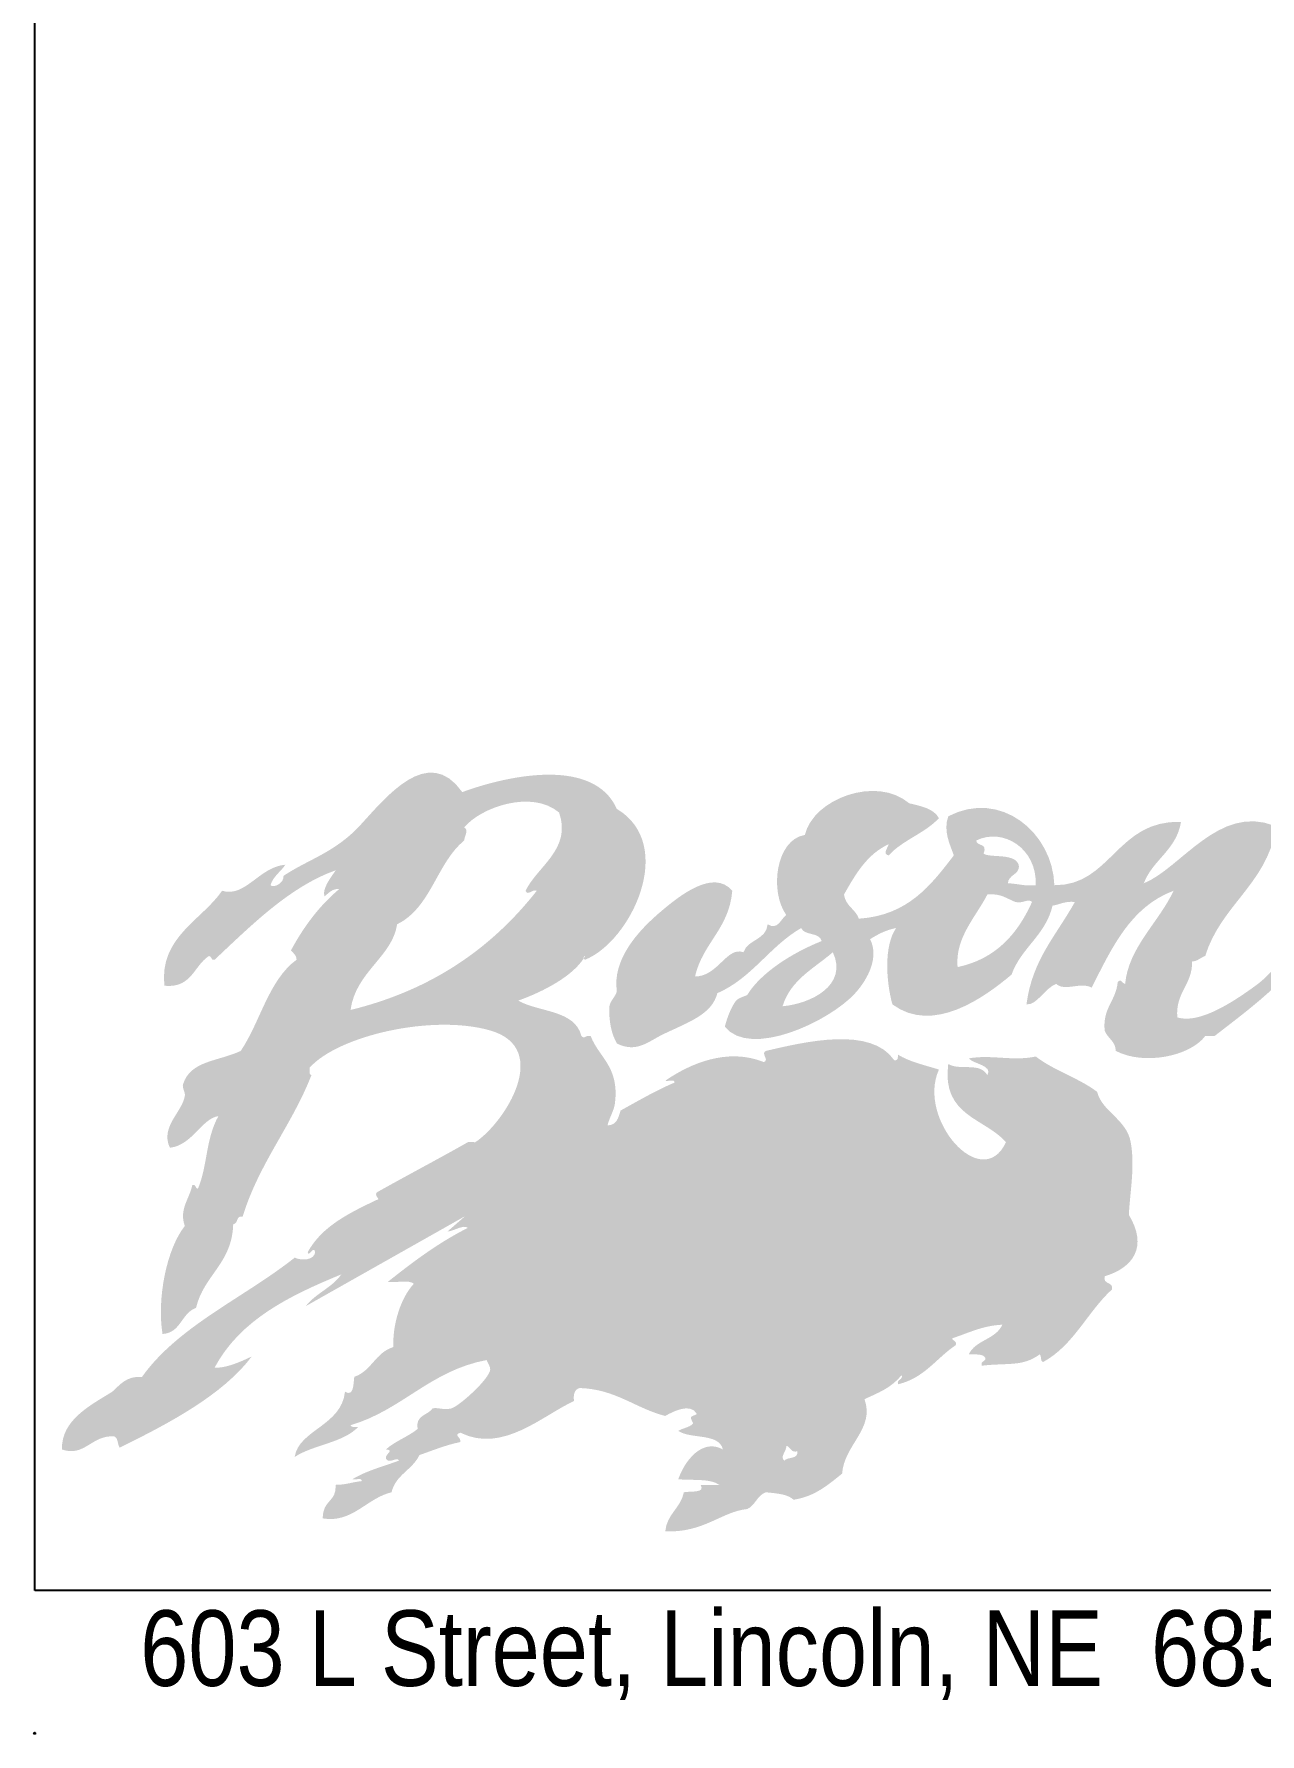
# Model space of a CAD drawing. Extents: x 536 to 1218, y -33 to 253.
# Drawn here: x 1001.8 to 1053.3, y -33 to 38.5 of the extents above; entities that cross this region are included whole.
import ezdxf

# ---------------------------------------------------------------- set-up
doc = ezdxf.new("R2010")
doc.units = 0
doc.header["$LTSCALE"] = 5
doc.header["$MEASUREMENT"] = 0
doc.layers.get('0').update_dxf_attribs({"linetype": 'CONTINUOUS'})
doc.layers.add('BISON Guides', color=7, linetype='CONTINUOUS')
doc.layers.add('Visible (ANSI)', color=7, linetype='CONTINUOUS', lineweight=50)
doc.styles.add('353-LOGO$0$ZZ-SUBHEADING', font='ARIALN.TTF', dxfattribs={"height": 3.18})

msp = doc.modelspace()

# ---------------------------------------------------------------- hatches: boundary and pattern name
at = {"layer": 'Visible (ANSI)'}
h = msp.add_hatch(color=7, dxfattribs=at)
h.dxf.hatch_style = 1
edge = h.paths.add_edge_path()
edge.add_spline(control_points=[(1046.81, -13.792), (1048.012, -13.433), (1048.638, -12.555), (1047.829, -11.207)], knot_values=[33, 33, 33, 33, 34, 34, 34, 34], degree=3, periodic=0)
edge.add_spline(control_points=[(1047.829, -11.207), (1047.871, -10.257), (1048.093, -9.203), (1047.907, -8.152)], knot_values=[32, 32, 32, 32, 33, 33, 33, 33], degree=3, periodic=0)
edge.add_spline(control_points=[(1047.907, -8.152), (1047.737, -7.189), (1046.689, -6.859), (1046.497, -6.037)], knot_values=[31, 31, 31, 31, 32, 32, 32, 32], degree=3, periodic=0)
edge.add_spline(control_points=[(1046.497, -6.037), (1045.727, -5.449), (1044.676, -5.142), (1043.912, -4.548)], knot_values=[30, 30, 30, 30, 31, 31, 31, 31], degree=3, periodic=0)
edge.add_spline(control_points=[(1043.912, -4.548), (1042.916, -4.757), (1042.055, -4.454), (1041.092, -4.627)], knot_values=[29, 29, 29, 29, 30, 30, 30, 30], degree=3, periodic=0)
edge.add_spline(control_points=[(1041.092, -4.627), (1041.298, -4.868), (1042.111, -4.914), (1041.876, -5.332)], knot_values=[28, 28, 28, 28, 29, 29, 29, 29], degree=3, periodic=0)
edge.add_spline(control_points=[(1041.876, -5.332), (1041.562, -4.767), (1040.729, -5.159), (1040.23, -4.862)], knot_values=[27, 27, 27, 27, 28, 28, 28, 28], degree=3, periodic=0)
edge.add_spline(control_points=[(1040.23, -4.862), (1039.94, -7.058), (1041.771, -7.133), (1042.659, -8.152)], knot_values=[26, 26, 26, 26, 27, 27, 27, 27], degree=3, periodic=0)
edge.add_spline(control_points=[(1042.659, -8.152), (1041.65, -10.312), (1038.895, -7.172), (1039.838, -5.097)], knot_values=[25, 25, 25, 25, 26, 26, 26, 26], degree=3, periodic=0)
edge.add_spline(control_points=[(1039.838, -5.097), (1039.241, -4.91), (1038.598, -4.77), (1038.115, -4.47)], knot_values=[24, 24, 24, 24, 25, 25, 25, 25], degree=3, periodic=0)
edge.add_spline(control_points=[(1038.115, -4.47), (1038.109, -4.594), (1038.125, -4.741), (1037.959, -4.705)], knot_values=[23, 23, 23, 23, 24, 24, 24, 24], degree=3, periodic=0)
edge.add_spline(control_points=[(1037.959, -4.705), (1036.976, -3.265), (1034.222, -3.922), (1032.554, -4.314)], knot_values=[22, 22, 22, 22, 23, 23, 23, 23], degree=3, periodic=0)
edge.add_spline(control_points=[(1032.554, -4.314), (1032.329, -4.434), (1032.717, -4.679), (1032.475, -4.783)], knot_values=[21, 21, 21, 21, 22, 22, 22, 22], degree=3, periodic=0)
edge.add_spline(control_points=[(1032.475, -4.783), (1030.944, -4.163), (1029.368, -4.845), (1028.324, -5.566)], knot_values=[20, 20, 20, 20, 21, 21, 21, 21], degree=3, periodic=0)
edge.add_spline(control_points=[(1028.324, -5.566), (1028.438, -5.609), (1028.728, -5.475), (1028.715, -5.645)], knot_values=[19, 19, 19, 19, 20, 20, 20, 20], degree=3, periodic=0)
edge.add_spline(control_points=[(1028.715, -5.645), (1027.906, -5.985), (1027.188, -6.415), (1026.444, -6.82)], knot_values=[18, 18, 18, 18, 19, 19, 19, 19], degree=3, periodic=0)
edge.add_spline(control_points=[(1026.444, -6.82), (1026.356, -7.124), (1026.28, -7.44), (1025.895, -7.446)], knot_values=[17, 17, 17, 17, 18, 18, 18, 18], degree=3, periodic=0)
edge.add_spline(control_points=[(1025.895, -7.446), (1025.986, -7.081), (1026.169, -6.833), (1026.209, -6.507)], knot_values=[16, 16, 16, 16, 17, 17, 17, 17], degree=3, periodic=0)
edge.add_spline(control_points=[(1026.209, -6.507), (1026.401, -4.953), (1025.51, -4.571), (1025.19, -3.687)], knot_values=[15, 15, 15, 15, 16, 16, 16, 16], degree=3, periodic=0)
edge.add_spline(control_points=[(1025.19, -3.687), (1024.939, -3.641), (1024.949, -3.834), (1024.798, -3.687)], knot_values=[14, 14, 14, 14, 15, 15, 15, 15], degree=3, periodic=0)
edge.add_spline(control_points=[(1024.798, -3.687), (1024.521, -2.58), (1023.023, -2.694), (1022.135, -2.198)], knot_values=[13, 13, 13, 13, 14, 14, 14, 14], degree=3, periodic=0)
edge.add_spline(control_points=[(1022.135, -2.198), (1023.202, -1.817), (1024.4, -1.183), (1024.893, -0.423)], knot_values=[12, 12, 12, 12, 13, 13, 13, 13], degree=3, periodic=0)
edge.add_spline(control_points=[(1024.89, -0.393), (1024.89, -0.387), (1024.891, -0.381), (1024.892, -0.376)], knot_values=[1.1875, 1.1875, 1.1875, 1.1875, 1.3125, 1.3125, 1.3125, 1.3125], degree=3, periodic=0)
edge.add_spline(control_points=[(1024.892, -0.376), (1024.893, -0.371), (1024.894, -0.367), (1024.896, -0.363)], knot_values=[1.3125, 1.3125, 1.3125, 1.3125, 1.40625, 1.40625, 1.40625, 1.40625], degree=3, periodic=0)
edge.add_spline(control_points=[(1024.896, -0.363), (1024.897, -0.361), (1024.898, -0.358), (1024.899, -0.355)], knot_values=[1.40625, 1.40625, 1.40625, 1.40625, 1.46875, 1.46875, 1.46875, 1.46875], degree=3, periodic=0)
edge.add_spline(control_points=[(1024.899, -0.355), (1024.9, -0.354), (1024.9, -0.353), (1024.901, -0.352)], knot_values=[1.46875, 1.46875, 1.46875, 1.46875, 1.5, 1.5, 1.5, 1.5], degree=3, periodic=0)
edge.add_spline(control_points=[(1024.901, -0.352), (1024.902, -0.35), (1024.902, -0.349), (1024.903, -0.348)], knot_values=[1.5, 1.5, 1.5, 1.5, 1.53125, 1.53125, 1.53125, 1.53125], degree=3, periodic=0)
edge.add_spline(control_points=[(1024.903, -0.348), (1024.905, -0.346), (1024.906, -0.343), (1024.908, -0.341)], knot_values=[1.53125, 1.53125, 1.53125, 1.53125, 1.59375, 1.59375, 1.59375, 1.59375], degree=3, periodic=0)
edge.add_spline(control_points=[(1024.908, -0.341), (1024.91, -0.339), (1024.911, -0.337), (1024.913, -0.335)], knot_values=[1.59375, 1.59375, 1.59375, 1.59375, 1.65625, 1.65625, 1.65625, 1.65625], degree=3, periodic=0)
edge.add_spline(control_points=[(1024.913, -0.335), (1024.915, -0.333), (1024.917, -0.331), (1024.92, -0.33)], knot_values=[1.65625, 1.65625, 1.65625, 1.65625, 1.71875, 1.71875, 1.71875, 1.71875], degree=3, periodic=0)
edge.add_spline(control_points=[(1024.951, -0.324), (1024.952, -0.323), (1024.953, -0.322), (1024.953, -0.321)], knot_values=[0.031249, 0.031249, 0.031249, 0.031249, 0.062499, 0.062499, 0.062499, 0.062499], degree=3, periodic=0)
edge.add_spline(control_points=[(1024.936, -0.352), (1024.932, -0.357), (1024.929, -0.363), (1024.925, -0.369)], knot_values=[0.5, 0.5, 0.5, 0.5, 0.669812, 0.669812, 0.669812, 0.669812], degree=3, periodic=0)
edge.add_spline(control_points=[(1024.893, -0.423), (1024.903, -0.445), (1024.922, -0.469), (1024.955, -0.475)], knot_values=[11, 11, 11, 11, 12, 12, 12, 12], degree=3, periodic=0)
edge.add_spline(control_points=[(1024.955, -0.475), (1026.878, 0.295), (1028.823, 4.349), (1026.287, 5.87)], knot_values=[10, 10, 10, 10, 11, 11, 11, 11], degree=3, periodic=0)
edge.add_spline(control_points=[(1026.287, 5.87), (1025.318, 8.027), (1021.79, 7.309), (1019.785, 6.575)], knot_values=[9, 9, 9, 9, 10, 10, 10, 10], degree=3, periodic=0)
edge.add_spline(control_points=[(1019.785, 6.575), (1018.346, 8.612), (1016.58, 6.36), (1015.477, 5.165)], knot_values=[8, 8, 8, 8, 9, 9, 9, 9], degree=3, periodic=0)
edge.add_spline(control_points=[(1015.477, 5.165), (1014.426, 4.026), (1013.228, 3.709), (1012.265, 3.05)], knot_values=[7, 7, 7, 7, 8, 8, 8, 8], degree=3, periodic=0)
edge.add_spline(control_points=[(1012.265, 3.05), (1012.295, 2.756), (1011.854, 2.525), (1011.717, 2.658)], knot_values=[6, 6, 6, 6, 7, 7, 7, 7], degree=3, periodic=0)
edge.add_spline(control_points=[(1011.717, 2.658), (1011.831, 3.04), (1012.148, 3.22), (1012.344, 3.52)], knot_values=[5, 5, 5, 5, 6, 6, 6, 6], degree=3, periodic=0)
edge.add_spline(control_points=[(1012.344, 3.52), (1011.247, 3.435), (1010.656, 2.12), (1009.68, 2.424)], knot_values=[4, 4, 4, 4, 5, 5, 5, 5], degree=3, periodic=0)
edge.add_spline(control_points=[(1009.68, 2.424), (1008.825, 1.18), (1007.036, 0.481), (1007.252, -1.571)], knot_values=[3, 3, 3, 3, 4, 4, 4, 4], degree=3, periodic=0)
edge.add_spline(control_points=[(1007.252, -1.571), (1008.411, -1.686), (1008.489, -0.72), (1009.132, -0.318)], knot_values=[2, 2, 2, 2, 3, 3, 3, 3], degree=3, periodic=0)
edge.add_spline(control_points=[(1009.132, -0.318), (1009.256, -0.325), (1009.194, -0.517), (1009.367, -0.475)], knot_values=[1, 1, 1, 1, 2, 2, 2, 2], degree=3, periodic=0)
edge.add_spline(control_points=[(1009.367, -0.475), (1010.865, 0.925), (1012.51, 2.596), (1014.458, 3.285)], knot_values=[0, 0, 0, 0, 1, 1, 1, 1], degree=3, periodic=0)
edge.add_spline(control_points=[(1014.458, 3.285), (1014.273, 2.998), (1013.874, 2.514), (1013.988, 2.188)], knot_values=[124, 124, 124, 124, 125, 125, 125, 125], degree=3, periodic=0)
edge.add_spline(control_points=[(1013.988, 2.188), (1014.168, 2.322), (1014.292, 2.512), (1014.615, 2.502)], knot_values=[123, 123, 123, 123, 124, 124, 124, 124], degree=3, periodic=0)
edge.add_spline(control_points=[(1014.615, 2.502), (1013.776, 1.8), (1013.117, 0.919), (1012.578, -0.083)], knot_values=[122, 122, 122, 122, 123, 123, 123, 123], degree=3, periodic=0)
edge.add_spline(control_points=[(1012.578, -0.083), (1012.67, -0.201), (1012.804, -0.276), (1012.814, -0.475)], knot_values=[121, 121, 121, 121, 122, 122, 122, 122], degree=3, periodic=0)
edge.add_spline(control_points=[(1012.814, -0.475), (1011.625, -1.35), (1011.296, -3.083), (1010.463, -4.314)], knot_values=[120, 120, 120, 120, 121, 121, 121, 121], degree=3, periodic=0)
edge.add_spline(control_points=[(1010.463, -4.314), (1009.494, -4.763), (1008.345, -4.715), (1008.035, -5.724)], knot_values=[119, 119, 119, 119, 120, 120, 120, 120], degree=3, periodic=0)
edge.add_spline(control_points=[(1008.035, -5.724), (1007.993, -5.864), (1008.133, -6.04), (1008.113, -6.193)], knot_values=[118, 118, 118, 118, 119, 119, 119, 119], degree=3, periodic=0)
edge.add_spline(control_points=[(1008.113, -6.193), (1008.032, -6.856), (1007.053, -7.518), (1007.487, -8.387)], knot_values=[117, 117, 117, 117, 118, 118, 118, 118], degree=3, periodic=0)
edge.add_spline(control_points=[(1007.487, -8.387), (1008.44, -8.269), (1008.818, -7.159), (1009.524, -7.055)], knot_values=[116, 116, 116, 116, 117, 117, 117, 117], degree=3, periodic=0)
edge.add_spline(control_points=[(1009.524, -7.055), (1008.975, -8.054), (1009.073, -9.157), (1008.662, -10.11)], knot_values=[115, 115, 115, 115, 116, 116, 116, 116], degree=3, periodic=0)
edge.add_spline(control_points=[(1008.662, -10.11), (1008.538, -10.103), (1008.6, -9.91), (1008.427, -9.953)], knot_values=[114, 114, 114, 114, 115, 115, 115, 115], degree=3, periodic=0)
edge.add_spline(control_points=[(1008.427, -9.953), (1008.316, -10.525), (1007.856, -10.978), (1008.113, -11.676)], knot_values=[113, 113, 113, 113, 114, 114, 114, 114], degree=3, periodic=0)
edge.add_spline(control_points=[(1008.113, -11.676), (1007.337, -12.649), (1006.935, -14.748), (1007.174, -16.22)], knot_values=[112, 112, 112, 112, 113, 113, 113, 113], degree=3, periodic=0)
edge.add_spline(control_points=[(1007.174, -16.22), (1007.96, -16.171), (1007.96, -15.335), (1008.584, -15.123)], knot_values=[111, 111, 111, 111, 112, 112, 112, 112], degree=3, periodic=0)
edge.add_spline(control_points=[(1008.584, -15.123), (1008.903, -13.746), (1010.108, -13.253), (1010.15, -11.599)], knot_values=[110, 110, 110, 110, 111, 111, 111, 111], degree=3, periodic=0)
edge.add_spline(control_points=[(1010.15, -11.599), (1010.372, -11.585), (1010.248, -11.226), (1010.542, -11.285)], knot_values=[109, 109, 109, 109, 110, 110, 110, 110], degree=3, periodic=0)
edge.add_spline(control_points=[(1010.542, -11.285), (1011.237, -9.03), (1012.611, -7.453), (1013.44, -5.332)], knot_values=[108, 108, 108, 108, 109, 109, 109, 109], degree=3, periodic=0)
edge.add_spline(control_points=[(1013.44, -5.332), (1013.323, -5.318), (1013.369, -5.142), (1013.362, -5.018)], knot_values=[107, 107, 107, 107, 108, 108, 108, 108], degree=3, periodic=0)
edge.add_spline(control_points=[(1013.362, -5.018), (1014.567, -3.67), (1018.528, -2.753), (1020.96, -3.452)], knot_values=[106, 106, 106, 106, 107, 107, 107, 107], degree=3, periodic=0)
edge.add_spline(control_points=[(1020.96, -3.452), (1023.562, -4.202), (1021.58, -7.325), (1020.333, -8.152)], knot_values=[105, 105, 105, 105, 106, 106, 106, 106], degree=3, periodic=0)
edge.add_spline(control_points=[(1020.333, -8.152), (1020.311, -8.165), (1020.089, -8.112), (1020.02, -8.152)], knot_values=[104, 104, 104, 104, 105, 105, 105, 105], degree=3, periodic=0)
edge.add_spline(control_points=[(1020.02, -8.152), (1018.813, -8.838), (1017.363, -9.601), (1016.182, -10.267)], knot_values=[103, 103, 103, 103, 104, 104, 104, 104], degree=3, periodic=0)
edge.add_spline(control_points=[(1016.182, -10.267), (1016.074, -10.446), (1016.384, -10.56), (1016.182, -10.58)], knot_values=[102, 102, 102, 102, 103, 103, 103, 103], degree=3, periodic=0)
edge.add_spline(control_points=[(1016.182, -10.58), (1015.033, -11.129), (1013.887, -11.68), (1013.284, -12.773)], knot_values=[101, 101, 101, 101, 102, 102, 102, 102], degree=3, periodic=0)
edge.add_spline(control_points=[(1013.284, -12.773), (1013.31, -13.034), (1013.525, -12.466), (1013.597, -12.773)], knot_values=[100, 100, 100, 100, 101, 101, 101, 101], degree=3, periodic=0)
edge.add_spline(control_points=[(1013.597, -12.773), (1013.554, -13.123), (1013.035, -13.146), (1012.735, -13.008)], knot_values=[99, 99, 99, 99, 100, 100, 100, 100], degree=3, periodic=0)
edge.add_spline(control_points=[(1012.735, -13.008), (1010.601, -14.699), (1007.846, -15.874), (1006.312, -18.022)], knot_values=[98, 98, 98, 98, 99, 99, 99, 99], degree=3, periodic=0)
edge.add_spline(control_points=[(1006.312, -18.022), (1005.646, -17.982), (1005.391, -18.355), (1005.059, -18.648)], knot_values=[97, 97, 97, 97, 98, 98, 98, 98], degree=3, periodic=0)
edge.add_spline(control_points=[(1005.059, -18.648), (1004.154, -19.213), (1002.907, -19.83), (1002.944, -21.076)], knot_values=[96, 96, 96, 96, 97, 97, 97, 97], degree=3, periodic=0)
edge.add_spline(control_points=[(1002.944, -21.076), (1003.89, -21.413), (1004.197, -20.457), (1005.137, -20.528)], knot_values=[95, 95, 95, 95, 96, 96, 96, 96], degree=3, periodic=0)
edge.add_spline(control_points=[(1005.137, -20.528), (1005.313, -20.587), (1005.277, -20.861), (1005.372, -20.999)], knot_values=[94, 94, 94, 94, 95, 95, 95, 95], degree=3, periodic=0)
edge.add_spline(control_points=[(1005.372, -20.999), (1007.441, -19.986), (1009.726, -18.773), (1010.933, -17.16)], knot_values=[93, 93, 93, 93, 94, 94, 94, 94], degree=3, periodic=0)
edge.add_spline(control_points=[(1010.933, -17.16), (1010.516, -17.369), (1009.788, -17.686), (1009.367, -17.63)], knot_values=[92, 92, 92, 92, 93, 93, 93, 93], degree=3, periodic=0)
edge.add_spline(control_points=[(1009.367, -17.63), (1010.441, -15.623), (1012.51, -14.61), (1014.694, -13.713)], knot_values=[91, 91, 91, 91, 92, 92, 92, 92], degree=3, periodic=0)
edge.add_spline(control_points=[(1014.694, -13.713), (1014.312, -14.272), (1013.61, -14.51), (1013.205, -15.045)], knot_values=[90, 90, 90, 90, 91, 91, 91, 91], degree=3, periodic=0)
edge.add_spline(control_points=[(1013.205, -15.045), (1015.735, -13.971), (1017.523, -12.212), (1019.906, -11.262)], knot_values=[89, 89, 89, 89, 90, 90, 90, 90], degree=3, periodic=0)
edge.add_spline(control_points=[(1019.159, -11.911), (1019.266, -11.557), (1019.573, -11.396), (1019.906, -11.262)], knot_values=[88, 88, 88, 88, 89, 89, 89, 89], degree=3, periodic=0)
edge.add_spline(control_points=[(1019.906, -11.262), (1017.523, -12.212), (1015.735, -13.971), (1013.205, -15.045)], knot_values=[89, 89, 89, 89, 90, 90, 90, 90], degree=3, periodic=0)
edge.add_spline(control_points=[(1019.906, -11.262), (1019.573, -11.396), (1019.266, -11.557), (1019.159, -11.911)], knot_values=[88, 88, 88, 88, 89, 89, 89, 89], degree=3, periodic=0)
edge.add_spline(control_points=[(1019.159, -11.911), (1019.433, -11.895), (1019.834, -11.599), (1020.02, -11.755)], knot_values=[87, 87, 87, 87, 88, 88, 88, 88], degree=3, periodic=0)
edge.add_spline(control_points=[(1020.02, -11.755), (1018.77, -12.385), (1017.7, -13.194), (1016.652, -14.027)], knot_values=[86, 86, 86, 86, 87, 87, 87, 87], degree=3, periodic=0)
edge.add_spline(control_points=[(1016.652, -14.027), (1016.995, -14.076), (1017.537, -13.925), (1017.749, -14.105)], knot_values=[85, 85, 85, 85, 86, 86, 86, 86], degree=3, periodic=0)
edge.add_spline(control_points=[(1017.749, -14.105), (1017.194, -14.686), (1016.841, -15.845), (1016.887, -16.769)], knot_values=[84, 84, 84, 84, 85, 85, 85, 85], degree=3, periodic=0)
edge.add_spline(control_points=[(1016.887, -16.769), (1016.14, -16.987), (1015.966, -17.78), (1015.242, -18.022)], knot_values=[83, 83, 83, 83, 84, 84, 84, 84], degree=3, periodic=0)
edge.add_spline(control_points=[(1015.242, -18.022), (1015.2, -18.352), (1015.219, -18.867), (1014.85, -18.648)], knot_values=[82, 82, 82, 82, 83, 83, 83, 83], degree=3, periodic=0)
edge.add_spline(control_points=[(1014.85, -18.648), (1014.71, -20.078), (1012.902, -20.251), (1012.735, -21.39)], knot_values=[81, 81, 81, 81, 82, 82, 82, 82], degree=3, periodic=0)
edge.add_spline(control_points=[(1012.735, -21.39), (1013.525, -20.874), (1014.759, -20.803), (1015.399, -20.137)], knot_values=[80, 80, 80, 80, 81, 81, 81, 81], degree=3, periodic=0)
edge.add_spline(control_points=[(1015.399, -20.137), (1015.281, -20.124), (1015.108, -20.166), (1015.085, -20.058)], knot_values=[79, 79, 79, 79, 80, 80, 80, 80], degree=3, periodic=0)
edge.add_spline(control_points=[(1015.085, -20.058), (1017.259, -19.413), (1018.431, -17.764), (1020.803, -17.316)], knot_values=[78, 78, 78, 78, 79, 79, 79, 79], degree=3, periodic=0)
edge.add_spline(control_points=[(1020.803, -17.316), (1020.849, -17.424), (1020.963, -17.581), (1020.96, -17.708)], knot_values=[77, 77, 77, 77, 78, 78, 78, 78], degree=3, periodic=0)
edge.add_spline(control_points=[(1020.96, -17.708), (1020.947, -18.097), (1019.638, -19.275), (1019.315, -19.353)], knot_values=[76, 76, 76, 76, 77, 77, 77, 77], degree=3, periodic=0)
edge.add_spline(control_points=[(1019.315, -19.353), (1018.989, -19.432), (1018.741, -19.291), (1018.532, -19.353)], knot_values=[75, 75, 75, 75, 76, 76, 76, 76], degree=3, periodic=0)
edge.add_spline(control_points=[(1018.532, -19.353), (1018.333, -19.651), (1017.804, -19.618), (1017.905, -20.215)], knot_values=[74, 74, 74, 74, 75, 75, 75, 75], degree=3, periodic=0)
edge.add_spline(control_points=[(1017.905, -20.215), (1017.504, -20.545), (1016.952, -20.724), (1016.574, -21.076)], knot_values=[73, 73, 73, 73, 74, 74, 74, 74], degree=3, periodic=0)
edge.add_spline(control_points=[(1016.574, -21.076), (1016.962, -21.103), (1016.508, -21.283), (1016.574, -21.468)], knot_values=[72, 72, 72, 72, 73, 73, 73, 73], degree=3, periodic=0)
edge.add_spline(control_points=[(1016.574, -21.468), (1016.708, -21.704), (1017.057, -21.357), (1017.122, -21.546)], knot_values=[71, 71, 71, 71, 72, 72, 72, 72], degree=3, periodic=0)
edge.add_spline(control_points=[(1017.122, -21.546), (1016.456, -21.794), (1015.725, -21.977), (1015.163, -22.33)], knot_values=[70, 70, 70, 70, 71, 71, 71, 71], degree=3, periodic=0)
edge.add_spline(control_points=[(1015.163, -22.33), (1015.278, -22.373), (1015.568, -22.238), (1015.555, -22.408)], knot_values=[69, 69, 69, 69, 70, 70, 70, 70], degree=3, periodic=0)
edge.add_spline(control_points=[(1015.555, -22.408), (1015.173, -22.444), (1014.88, -22.568), (1014.458, -22.565)], knot_values=[68, 68, 68, 68, 69, 69, 69, 69], degree=3, periodic=0)
edge.add_spline(control_points=[(1014.458, -22.565), (1014.501, -23.306), (1013.917, -23.169), (1013.91, -23.975)], knot_values=[67, 67, 67, 67, 68, 68, 68, 68], degree=3, periodic=0)
edge.add_spline(control_points=[(1013.91, -23.975), (1015.154, -24.194), (1015.767, -23.12), (1016.809, -22.878)], knot_values=[66, 66, 66, 66, 67, 67, 67, 67], degree=3, periodic=0)
edge.add_spline(control_points=[(1016.809, -22.878), (1016.982, -22.138), (1017.677, -21.948), (1017.984, -21.311)], knot_values=[65, 65, 65, 65, 66, 66, 66, 66], degree=3, periodic=0)
edge.add_spline(control_points=[(1017.984, -21.311), (1018.548, -21.118), (1019.077, -20.891), (1019.707, -20.764)], knot_values=[64, 64, 64, 64, 65, 65, 65, 65], degree=3, periodic=0)
edge.add_spline(control_points=[(1019.707, -20.764), (1019.73, -20.535), (1019.393, -20.473), (1019.707, -20.372)], knot_values=[63, 63, 63, 63, 64, 64, 64, 64], degree=3, periodic=0)
edge.add_spline(control_points=[(1019.707, -20.372), (1021.489, -21.257), (1023.17, -19.637), (1024.485, -19.04)], knot_values=[62, 62, 62, 62, 63, 63, 63, 63], degree=3, periodic=0)
edge.add_spline(control_points=[(1024.485, -19.04), (1024.449, -18.743), (1024.518, -18.551), (1024.72, -18.492)], knot_values=[61, 61, 61, 61, 62, 62, 62, 62], degree=3, periodic=0)
edge.add_spline(control_points=[(1024.72, -18.492), (1026.261, -18.544), (1027.054, -19.343), (1028.324, -19.667)], knot_values=[60, 60, 60, 60, 61, 61, 61, 61], degree=3, periodic=0)
edge.add_spline(control_points=[(1028.324, -19.667), (1028.621, -19.497), (1029.394, -19.086), (1029.656, -19.588)], knot_values=[59, 59, 59, 59, 60, 60, 60, 60], degree=3, periodic=0)
edge.add_spline(control_points=[(1029.656, -19.588), (1029.362, -19.735), (1029.342, -19.647), (1029.499, -19.98)], knot_values=[58, 58, 58, 58, 59, 59, 59, 59], degree=3, periodic=0)
edge.add_spline(control_points=[(1029.499, -19.98), (1029.358, -20.153), (1029.064, -20.173), (1028.872, -20.294)], knot_values=[57, 57, 57, 57, 58, 58, 58, 58], degree=3, periodic=0)
edge.add_spline(control_points=[(1028.872, -20.294), (1029.394, -20.659), (1030.576, -20.366), (1030.752, -21.076)], knot_values=[56, 56, 56, 56, 57, 57, 57, 57], degree=3, periodic=0)
edge.add_spline(control_points=[(1030.752, -21.076), (1029.867, -20.584), (1029.126, -21.582), (1028.872, -22.33)], knot_values=[55, 55, 55, 55, 56, 56, 56, 56], degree=3, periodic=0)
edge.add_spline(control_points=[(1028.872, -22.33), (1029.469, -22.385), (1030.22, -22.288), (1030.595, -22.565)], knot_values=[54, 54, 54, 54, 55, 55, 55, 55], degree=3, periodic=0)
edge.add_spline(control_points=[(1030.595, -22.565), (1030.334, -22.565), (1030.073, -22.565), (1029.812, -22.565)], knot_values=[53, 53, 53, 53, 54, 54, 54, 54], degree=3, periodic=0)
edge.add_spline(control_points=[(1029.812, -22.565), (1030.021, -22.924), (1029.42, -22.817), (1029.107, -22.878)], knot_values=[52, 52, 52, 52, 53, 53, 53, 53], degree=3, periodic=0)
edge.add_spline(control_points=[(1029.107, -22.878), (1028.973, -23.554), (1028.392, -23.782), (1028.324, -24.523)], knot_values=[51, 51, 51, 51, 52, 52, 52, 52], degree=3, periodic=0)
edge.add_spline(control_points=[(1028.324, -24.523), (1029.956, -24.585), (1030.693, -23.691), (1031.77, -23.583)], knot_values=[50, 50, 50, 50, 51, 51, 51, 51], degree=3, periodic=0)
edge.add_spline(control_points=[(1031.77, -23.583), (1032.116, -23.433), (1032.184, -23.006), (1032.554, -22.878)], knot_values=[49, 49, 49, 49, 50, 50, 50, 50], degree=3, periodic=0)
edge.add_spline(control_points=[(1032.554, -22.878), (1033.135, -22.934), (1033.462, -22.966), (1033.728, -23.191)], knot_values=[48, 48, 48, 48, 49, 49, 49, 49], degree=3, periodic=0)
edge.add_spline(control_points=[(1033.728, -23.191), (1034.632, -23.051), (1035.181, -22.555), (1035.765, -22.095)], knot_values=[47, 47, 47, 47, 48, 48, 48, 48], degree=3, periodic=0)
edge.add_spline(control_points=[(1035.765, -22.095), (1035.847, -20.877), (1037.156, -20.205), (1036.706, -18.962)], knot_values=[46, 46, 46, 46, 47, 47, 47, 47], degree=3, periodic=0)
edge.add_spline(control_points=[(1036.706, -18.962), (1037.329, -18.671), (1037.808, -18.502), (1038.272, -17.943)], knot_values=[45, 45, 45, 45, 46, 46, 46, 46], degree=3, periodic=0)
edge.add_spline(control_points=[(1038.272, -17.943), (1038.331, -18.185), (1038.057, -18.094), (1038.115, -18.335)], knot_values=[44, 44, 44, 44, 45, 45, 45, 45], degree=3, periodic=0)
edge.add_spline(control_points=[(1038.115, -18.335), (1039.218, -18.08), (1039.731, -17.235), (1040.544, -16.69)], knot_values=[43, 43, 43, 43, 44, 44, 44, 44], degree=3, periodic=0)
edge.add_spline(control_points=[(1040.544, -16.69), (1040.648, -16.494), (1040.233, -16.445), (1040.465, -16.377)], knot_values=[42, 42, 42, 42, 43, 43, 43, 43], degree=3, periodic=0)
edge.add_spline(control_points=[(1040.465, -16.377), (1041.115, -16.164), (1041.679, -15.868), (1042.502, -15.829)], knot_values=[41, 41, 41, 41, 42, 42, 42, 42], degree=3, periodic=0)
edge.add_spline(control_points=[(1042.502, -15.829), (1042.238, -16.452), (1041.366, -16.468), (1041.092, -17.082)], knot_values=[40, 40, 40, 40, 41, 41, 41, 41], degree=3, periodic=0)
edge.add_spline(control_points=[(1041.092, -17.082), (1041.376, -17.085), (1041.709, -17.039), (1041.797, -17.239)], knot_values=[39, 39, 39, 39, 40, 40, 40, 40], degree=3, periodic=0)
edge.add_spline(control_points=[(1041.797, -17.239), (1041.797, -17.396), (1041.585, -17.336), (1041.64, -17.552)], knot_values=[38, 38, 38, 38, 39, 39, 39, 39], degree=3, periodic=0)
edge.add_spline(control_points=[(1041.64, -17.552), (1042.773, -17.427), (1043.351, -17.601), (1044.069, -17.082)], knot_values=[37, 37, 37, 37, 38, 38, 38, 38], degree=3, periodic=0)
edge.add_spline(control_points=[(1044.069, -17.082), (1044.177, -17.131), (1044.082, -17.382), (1044.225, -17.396)], knot_values=[36, 36, 36, 36, 37, 37, 37, 37], degree=3, periodic=0)
edge.add_spline(control_points=[(1044.225, -17.396), (1045.511, -16.696), (1046.085, -15.286), (1047.124, -14.34)], knot_values=[35, 35, 35, 35, 36, 36, 36, 36], degree=3, periodic=0)
edge.add_spline(control_points=[(1047.124, -14.34), (1047.175, -14.001), (1046.729, -14.16), (1046.81, -13.792)], knot_values=[34, 34, 34, 34, 35, 35, 35, 35], degree=3, periodic=0)
edge = h.paths.add_edge_path(flags=16)
edge.add_spline(control_points=[(1033.415, -20.92), (1033.608, -20.963), (1033.582, -21.224), (1033.885, -21.155)], knot_values=[1, 1, 1, 1, 2, 2, 2, 2], degree=3, periodic=0)
edge.add_spline(control_points=[(1033.885, -21.155), (1033.924, -21.508), (1033.477, -21.373), (1033.337, -21.546)], knot_values=[0, 0, 0, 0, 1, 1, 1, 1], degree=3, periodic=0)
edge.add_spline(control_points=[(1033.337, -21.546), (1033.118, -21.397), (1033.445, -21.139), (1033.415, -20.92)], knot_values=[2, 2, 2, 2, 3, 3, 3, 3], degree=3, periodic=0)
edge = h.paths.add_edge_path(flags=16)
edge.add_spline(control_points=[(1022.919, 2.424), (1021.035, 0.025), (1018.525, -1.748), (1015.085, -2.59)], knot_values=[0, 0, 0, 0, 1, 1, 1, 1], degree=3, periodic=0)
edge.add_spline(control_points=[(1015.085, -2.59), (1015.301, -0.981), (1016.844, -0.357), (1017.043, 1.013)], knot_values=[6, 6, 6, 6, 7, 7, 7, 7], degree=3, periodic=0)
edge.add_spline(control_points=[(1017.043, 1.013), (1018.47, 1.702), (1018.702, 3.585), (1019.864, 4.538)], knot_values=[5, 5, 5, 5, 6, 6, 6, 6], degree=3, periodic=0)
edge.add_spline(control_points=[(1019.864, 4.538), (1019.864, 4.679), (1020.076, 4.995), (1019.864, 5.086)], knot_values=[4, 4, 4, 4, 5, 5, 5, 5], degree=3, periodic=0)
edge.add_spline(control_points=[(1019.864, 5.086), (1020.575, 5.949), (1022.726, 6.683), (1023.858, 5.714)], knot_values=[3, 3, 3, 3, 4, 4, 4, 4], degree=3, periodic=0)
edge.add_spline(control_points=[(1023.858, 5.714), (1024.4, 4.17), (1022.932, 3.445), (1022.448, 2.424)], knot_values=[2, 2, 2, 2, 3, 3, 3, 3], degree=3, periodic=0)
edge.add_spline(control_points=[(1022.448, 2.424), (1022.547, 2.185), (1022.719, 2.508), (1022.919, 2.424)], knot_values=[1, 1, 1, 1, 2, 2, 2, 2], degree=3, periodic=0)
h = msp.add_hatch(color=7, dxfattribs=at)
h.dxf.hatch_style = 1
edge = h.paths.add_edge_path()
edge.add_spline(control_points=[(1035.844, 2.267), (1036.327, 3.115), (1036.81, 3.964), (1037.724, 4.382)], knot_values=[11, 11, 11, 11, 12, 12, 12, 12], degree=3, periodic=0)
edge.add_spline(control_points=[(1037.724, 4.382), (1037.678, 4.215), (1037.453, 3.954), (1037.724, 3.912)], knot_values=[10, 10, 10, 10, 11, 11, 11, 11], degree=3, periodic=0)
edge.add_spline(control_points=[(1037.724, 3.912), (1038.308, 4.555), (1039.248, 4.842), (1039.838, 5.478)], knot_values=[9, 9, 9, 9, 10, 10, 10, 10], degree=3, periodic=0)
edge.add_spline(control_points=[(1039.838, 5.478), (1039.62, 5.886), (1039.088, 5.981), (1038.585, 6.105)], knot_values=[8, 8, 8, 8, 9, 9, 9, 9], degree=3, periodic=0)
edge.add_spline(control_points=[(1038.585, 6.105), (1037.211, 7.28), (1034.551, 6.294), (1034.199, 4.773)], knot_values=[7, 7, 7, 7, 8, 8, 8, 8], degree=3, periodic=0)
edge.add_spline(control_points=[(1034.199, 4.773), (1032.965, 4.571), (1032.707, 2.391), (1033.415, 1.405)], knot_values=[6, 6, 6, 6, 7, 7, 7, 7], degree=3, periodic=0)
edge.add_spline(control_points=[(1033.415, 1.405), (1033.177, 1.232), (1033.066, 0.755), (1032.632, 1.013)], knot_values=[5, 5, 5, 5, 6, 6, 6, 6], degree=3, periodic=0)
edge.add_spline(control_points=[(1032.632, 1.013), (1032.573, 0.341), (1031.793, 0.39), (1031.614, -0.162)], knot_values=[4, 4, 4, 4, 5, 5, 5, 5], degree=3, periodic=0)
edge.add_spline(control_points=[(1031.614, -0.162), (1030.918, 0.1), (1030.533, -1.193), (1029.577, -1.18)], knot_values=[3, 3, 3, 3, 4, 4, 4, 4], degree=3, periodic=0)
edge.add_spline(control_points=[(1029.577, -1.18), (1029.897, 0.224), (1031.017, 0.827), (1031.143, 2.424)], knot_values=[2, 2, 2, 2, 3, 3, 3, 3], degree=3, periodic=0)
edge.add_spline(control_points=[(1031.143, 2.424), (1030.344, 3.376), (1028.872, 2.159), (1028.245, 1.64)], knot_values=[1, 1, 1, 1, 2, 2, 2, 2], degree=3, periodic=0)
edge.add_spline(control_points=[(1028.245, 1.64), (1027.113, 0.703), (1026.101, -0.488), (1026.287, -1.806)], knot_values=[0, 0, 0, 0, 1, 1, 1, 1], degree=3, periodic=0)
edge.add_spline(control_points=[(1026.287, -1.806), (1026.218, -2.051), (1026.026, -2.173), (1025.974, -2.434)], knot_values=[53, 53, 53, 53, 54, 54, 54, 54], degree=3, periodic=0)
edge.add_spline(control_points=[(1025.974, -2.434), (1025.944, -3.09), (1026.065, -3.595), (1026.287, -4)], knot_values=[52, 52, 52, 52, 53, 53, 53, 53], degree=3, periodic=0)
edge.add_spline(control_points=[(1026.287, -4), (1027.126, -4.411), (1027.593, -3.922), (1028.245, -3.608)], knot_values=[51, 51, 51, 51, 52, 52, 52, 52], degree=3, periodic=0)
edge.add_spline(control_points=[(1028.245, -3.608), (1029.29, -3.106), (1030.289, -2.783), (1030.516, -1.885)], knot_values=[50, 50, 50, 50, 51, 51, 51, 51], degree=3, periodic=0)
edge.add_spline(control_points=[(1030.516, -1.885), (1031.973, -1.252), (1032.717, 0.093), (1034.042, 0.856)], knot_values=[49, 49, 49, 49, 50, 50, 50, 50], degree=3, periodic=0)
edge.add_spline(control_points=[(1034.042, 0.856), (1034.179, 0.524), (1034.819, 0.693), (1034.904, 0.308)], knot_values=[48, 48, 48, 48, 49, 49, 49, 49], degree=3, periodic=0)
edge.add_spline(control_points=[(1034.904, 0.308), (1033.65, -0.191), (1032.335, -1.033), (1031.77, -1.963)], knot_values=[47, 47, 47, 47, 48, 48, 48, 48], degree=3, periodic=0)
edge.add_spline(control_points=[(1031.77, -1.963), (1031.607, -2.035), (1031.421, -2.084), (1031.3, -2.198)], knot_values=[46, 46, 46, 46, 47, 47, 47, 47], degree=3, periodic=0)
edge.add_spline(control_points=[(1031.3, -2.198), (1031.085, -2.505), (1030.937, -2.88), (1030.83, -3.295)], knot_values=[45, 45, 45, 45, 46, 46, 46, 46], degree=3, periodic=0)
edge.add_spline(control_points=[(1030.83, -3.295), (1031.904, -4.64), (1035.233, -3.077), (1036.314, -1.885)], knot_values=[44, 44, 44, 44, 45, 45, 45, 45], degree=3, periodic=0)
edge.add_spline(control_points=[(1036.314, -1.885), (1036.868, -1.275), (1037.325, -0.354), (1036.941, 0.387)], knot_values=[43, 43, 43, 43, 44, 44, 44, 44], degree=3, periodic=0)
edge.add_spline(control_points=[(1036.941, 0.387), (1037.26, 0.589), (1037.599, 0.772), (1038.037, 0.856)], knot_values=[42, 42, 42, 42, 43, 43, 43, 43], degree=3, periodic=0)
edge.add_spline(control_points=[(1038.037, 0.856), (1037.515, 0.106), (1037.616, -1.395), (1037.88, -2.355)], knot_values=[41, 41, 41, 41, 42, 42, 42, 42], degree=3, periodic=0)
edge.add_spline(control_points=[(1037.88, -2.355), (1039.6, -3.631), (1041.755, -2.058), (1042.894, -1.102)], knot_values=[40, 40, 40, 40, 41, 41, 41, 41], degree=3, periodic=0)
edge.add_spline(control_points=[(1042.894, -1.102), (1043.298, 0.034), (1044.326, 0.546), (1044.617, 1.797)], knot_values=[39, 39, 39, 39, 40, 40, 40, 40], degree=3, periodic=0)
edge.add_spline(control_points=[(1044.617, 1.797), (1044.93, 1.849), (1045.149, 1.996), (1045.557, 1.953)], knot_values=[38, 38, 38, 38, 39, 39, 39, 39], degree=3, periodic=0)
edge.add_spline(control_points=[(1045.557, 1.953), (1044.747, 0.498), (1043.769, -0.465), (1043.52, -2.355)], knot_values=[37, 37, 37, 37, 38, 38, 38, 38], degree=3, periodic=0)
edge.add_spline(control_points=[(1043.52, -2.355), (1043.967, -2.397), (1044.287, -1.669), (1044.774, -1.494)], knot_values=[36, 36, 36, 36, 37, 37, 37, 37], degree=3, periodic=0)
edge.add_spline(control_points=[(1044.774, -1.494), (1045.129, -1.826), (1045.795, -1.395), (1046.262, -1.65)], knot_values=[35, 35, 35, 35, 36, 36, 36, 36], degree=3, periodic=0)
edge.add_spline(control_points=[(1046.262, -1.65), (1047.11, 0.008), (1047.884, 1.741), (1049.709, 2.424)], knot_values=[34, 34, 34, 34, 35, 35, 35, 35], degree=3, periodic=0)
edge.add_spline(control_points=[(1049.709, 2.424), (1049.095, 1.098), (1047.812, 0.047), (1047.672, -1.494)], knot_values=[33, 33, 33, 33, 34, 34, 34, 34], degree=3, periodic=0)
edge.add_spline(control_points=[(1047.672, -1.494), (1047.512, -1.451), (1047.519, -1.259), (1047.359, -1.415)], knot_values=[32, 32, 32, 32, 33, 33, 33, 33], degree=3, periodic=0)
edge.add_spline(control_points=[(1047.359, -1.415), (1047.29, -2.208), (1046.719, -2.499), (1046.81, -3.452)], knot_values=[31, 31, 31, 31, 32, 32, 32, 32], degree=3, periodic=0)
edge.add_spline(control_points=[(1046.81, -3.452), (1046.921, -3.785), (1047.264, -3.886), (1047.28, -4.314)], knot_values=[30, 30, 30, 30, 31, 31, 31, 31], degree=3, periodic=0)
edge.add_spline(control_points=[(1047.28, -4.314), (1048.465, -4.933), (1050.401, -4.541), (1051.041, -3.687)], knot_values=[29, 29, 29, 29, 30, 30, 30, 30], degree=3, periodic=0)
edge.add_spline(control_points=[(1051.041, -3.687), (1051.171, -3.687), (1051.301, -3.687), (1051.432, -3.687)], knot_values=[28, 28, 28, 28, 29, 29, 29, 29], degree=3, periodic=0)
edge.add_spline(control_points=[(1051.432, -3.687), (1053.169, -2.342), (1054.96, -1.053), (1055.975, 1.013)], knot_values=[27, 27, 27, 27, 28, 28, 28, 28], degree=3, periodic=0)
edge.add_spline(control_points=[(1055.975, 1.013), (1055.567, 0.954), (1055.062, 0.439), (1055.035, -0.083)], knot_values=[26, 26, 26, 26, 27, 27, 27, 27], degree=3, periodic=0)
edge.add_spline(control_points=[(1055.035, -0.083), (1054.839, -0.074), (1054.794, 0.064), (1054.644, -0.083)], knot_values=[25, 25, 25, 25, 26, 26, 26, 26], degree=3, periodic=0)
edge.add_spline(control_points=[(1054.644, -0.083), (1054.239, -0.469), (1053.785, -1.115), (1053.155, -1.571)], knot_values=[24, 24, 24, 24, 25, 25, 25, 25], degree=3, periodic=0)
edge.add_spline(control_points=[(1053.155, -1.571), (1052.216, -2.254), (1050.796, -3.194), (1049.865, -2.903)], knot_values=[23, 23, 23, 23, 24, 24, 24, 24], degree=3, periodic=0)
edge.add_spline(control_points=[(1049.865, -2.903), (1049.787, -1.833), (1050.496, -1.549), (1050.492, -0.553)], knot_values=[22, 22, 22, 22, 23, 23, 23, 23], degree=3, periodic=0)
edge.add_spline(control_points=[(1050.492, -0.553), (1050.734, -0.534), (1050.844, -0.384), (1051.041, -0.318)], knot_values=[21, 21, 21, 21, 22, 22, 22, 22], degree=3, periodic=0)
edge.add_spline(control_points=[(1051.041, -0.318), (1051.693, 1.797), (1053.583, 2.675), (1054.017, 5.008)], knot_values=[20, 20, 20, 20, 21, 21, 21, 21], degree=3, periodic=0)
edge.add_spline(control_points=[(1054.017, 5.008), (1053.955, 5.025), (1053.926, 5.074), (1053.938, 5.165)], knot_values=[19, 19, 19, 19, 20, 20, 20, 20], degree=3, periodic=0)
edge.add_spline(control_points=[(1053.938, 5.165), (1051.612, 6.066), (1050.012, 3.364), (1048.455, 2.737)], knot_values=[18, 18, 18, 18, 19, 19, 19, 19], degree=3, periodic=0)
edge.add_spline(control_points=[(1048.455, 2.737), (1048.837, 3.739), (1049.829, 4.13), (1050.022, 5.322)], knot_values=[17, 17, 17, 17, 18, 18, 18, 18], degree=3, periodic=0)
edge.add_spline(control_points=[(1050.022, 5.322), (1047.32, 5.413), (1047.075, 2.632), (1044.695, 2.658)], knot_values=[16, 16, 16, 16, 17, 17, 17, 17], degree=3, periodic=0)
edge.add_spline(control_points=[(1044.695, 2.658), (1044.62, 4.887), (1042.42, 6.702), (1040.23, 5.557)], knot_values=[15, 15, 15, 15, 16, 16, 16, 16], degree=3, periodic=0)
edge.add_spline(control_points=[(1040.23, 5.557), (1040.011, 4.936), (1040.299, 4.382), (1040.465, 3.912)], knot_values=[14, 14, 14, 14, 15, 15, 15, 15], degree=3, periodic=0)
edge.add_spline(control_points=[(1040.465, 3.912), (1039.499, 2.658), (1038.546, 1.392), (1036.47, 1.249)], knot_values=[13, 13, 13, 13, 14, 14, 14, 14], degree=3, periodic=0)
edge.add_spline(control_points=[(1036.47, 1.249), (1036.33, 1.656), (1035.905, 1.78), (1035.844, 2.267)], knot_values=[12, 12, 12, 12, 13, 13, 13, 13], degree=3, periodic=0)
edge = h.paths.add_edge_path(flags=16)
edge.add_spline(control_points=[(1033.259, -2.434), (1034.453, -2.329), (1036.026, -1.549), (1035.374, -0.162), (1034.59, -0.841), (1033.601, -1.314), (1033.259, -2.434)], knot_values=[0, 0, 0, 0, 1, 1, 1, 2, 2, 2, 2], degree=3, periodic=0)
edge = h.paths.add_edge_path(flags=16)
edge.add_spline(control_points=[(1041.405, 4.538), (1042.535, 5.09), (1043.97, 4.215), (1043.912, 2.658)], knot_values=[0, 0, 0, 0, 1, 1, 1, 1], degree=3, periodic=0)
edge.add_spline(control_points=[(1043.912, 2.658), (1043.442, 2.606), (1043.148, 2.73), (1042.737, 2.737)], knot_values=[4, 4, 4, 4, 5, 5, 5, 5], degree=3, periodic=0)
edge.add_spline(control_points=[(1042.737, 2.737), (1042.763, 3.102), (1043.181, 3.076), (1043.207, 3.442)], knot_values=[3, 3, 3, 3, 4, 4, 4, 4], degree=3, periodic=0)
edge.add_spline(control_points=[(1043.207, 3.442), (1043.135, 4.052), (1041.954, 3.781), (1041.719, 3.99)], knot_values=[2, 2, 2, 2, 3, 3, 3, 3], degree=3, periodic=0)
edge.add_spline(control_points=[(1041.719, 3.99), (1041.898, 4.457), (1041.428, 4.274), (1041.405, 4.538)], knot_values=[1, 1, 1, 1, 2, 2, 2, 2], degree=3, periodic=0)
edge = h.paths.add_edge_path(flags=16)
edge.add_spline(control_points=[(1040.622, -0.788), (1040.508, 0.452), (1041.409, 1.346), (1041.876, 2.267)], knot_values=[3, 3, 3, 3, 4, 4, 4, 4], degree=3, periodic=0)
edge.add_spline(control_points=[(1041.876, 2.267), (1042.43, 2.326), (1042.694, 2.094), (1043.05, 1.953)], knot_values=[2, 2, 2, 2, 3, 3, 3, 3], degree=3, periodic=0)
edge.add_spline(control_points=[(1043.05, 1.953), (1043.377, 1.871), (1043.582, 2.12), (1043.755, 1.953)], knot_values=[1, 1, 1, 1, 2, 2, 2, 2], degree=3, periodic=0)
edge.add_spline(control_points=[(1043.755, 1.953), (1043.145, 0.605), (1042.235, -0.442), (1040.622, -0.788)], knot_values=[0, 0, 0, 0, 1, 1, 1, 1], degree=3, periodic=0)

# ---------------------------------------------------------------- linework, layer by layer
msp.add_line((1001.797, -27.015), (1001.797, 252.985))
at = {"layer": 'BISON Guides'}
msp.add_line((1217.797, -27.015), (1001.797, -27.015), dxfattribs=at)
msp.add_circle((1001.797, -33.015), 0.03, dxfattribs=at)

# ---------------------------------------------------------------- texts
at = {"layer": 'BISON Guides', "style": '353-LOGO$0$ZZ-SUBHEADING'}
msp.add_text('603 L Street, Lincoln, NE  68508 - Phone: (888) 438-5311 - Fax: (888) 438-5312 - www.bisoninc.com - info@bisoninc.com', height=3.18, dxfattribs=at).set_placement((1006.236, -31.023))

doc.saveas('drawing.dxf')
